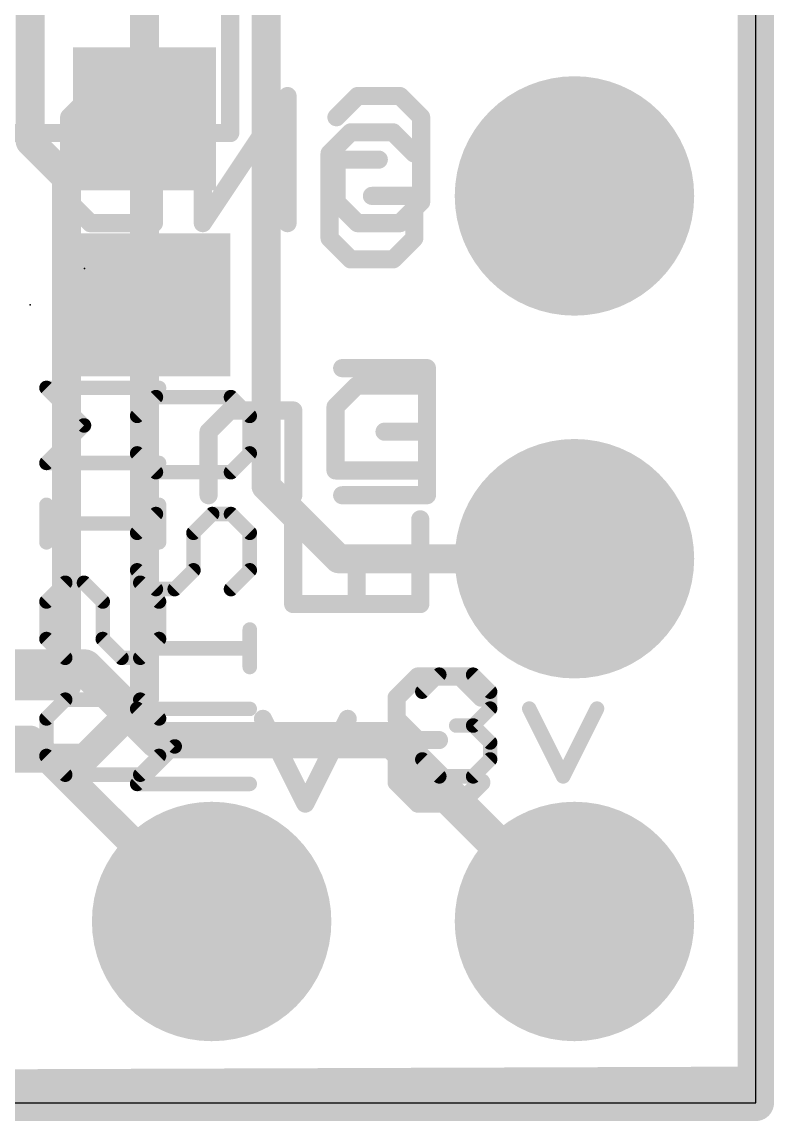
# Model space of a CAD drawing. Extents: x -0.1 to 35.7, y -0.1 to 17.9.
# Drawn here: x 30.42 to 35.69, y -0.13 to 7.57 of the extents above; entities that cross this region are included whole.
import ezdxf

# ---------------------------------------------------------------- set-up
doc = ezdxf.new("R2010")
doc.units = 0
for name, color, linetype in [('1', 12, 'CONTINUOUS'), ('16', 132, 'CONTINUOUS'), ('17', 110, 'CONTINUOUS'), ('20', 53, 'CONTINUOUS'), ('21', 40, 'CONTINUOUS'), ('22', 6, 'CONTINUOUS'), ('23', 40, 'CONTINUOUS'), ('24', 6, 'CONTINUOUS')]:
    doc.layers.add(name, color=color, linetype=linetype)

# ---------------------------------------------------------------- blocks, each defined once
blk = doc.blocks.new('RECT')
blk.add_solid([(-0.5, -0.5), (0.5, -0.5), (-0.5, 0.5), (0.5, 0.5)])
blk = doc.blocks.new('ROUNDP')
at = {"const_width": 0.5}
blk.add_lwpolyline([(0, -0.25, 1), (0, 0.25, 1), (0, -0.25)], format="xyb", dxfattribs=at)

msp = doc.modelspace()

# ---------------------------------------------------------------- linework, layer by layer
at = {"layer": '1'}
for points, const_width in [([(35.56, 0), (35.56, 17.78)], 0.254), ([(31.28, 6.89), (31.28, 8.001)], 0.2032), ([(31.28, 6.642), (31.28, 6.89)], 0.2032), ([(30.099, 3.048), (30.861, 3.048)], 0.254), ([(30.861, 3.048), (31.369, 2.54)], 0.254), ([(28.575, 2.54), (30.48, 2.54)], 0.2032), ([(30.48, 2.54), (31.75, 1.27)], 0.2032), ([(31.369, 2.54), (33.02, 2.54)], 0.254), ([(33.02, 2.54), (34.29, 1.27)], 0.254), ([(0, 0), (35.56, 0)], 0.254)]:
    msp.add_lwpolyline(points, dxfattribs=dict(at, const_width=const_width))
for points, const_width in [([(31.3308, 6.89, 1), (31.2292, 6.89)], 0.1016), ([(31.2292, 6.89, 1), (31.3308, 6.89)], 0.1016), ([(31.2292, 6.642, 1), (31.3308, 6.642)], 0.1016), ([(30.9059, 3.0929, 1), (30.8161, 3.0031)], 0.127), ([(30.861, 2.9845, 1), (30.861, 3.1115)], 0.127), ([(30.5159, 2.5759, 1), (30.4441, 2.5041)], 0.1016), ([(30.48, 2.4892, 1), (30.48, 2.5908)], 0.1016), ([(31.369, 2.6035, 1), (31.369, 2.4765)], 0.127), ([(31.3241, 2.4951, 1), (31.4139, 2.5849)], 0.127), ([(33.0649, 2.5849, 1), (32.9751, 2.4951)], 0.127), ([(33.02, 2.4765, 1), (33.02, 2.6035)], 0.127), ([(31.7141, 1.2341, 1), (31.7859, 1.3059)], 0.1016), ([(34.2451, 1.2251, 1), (34.3349, 1.3149)], 0.127), ([(35.56, -0.0635, 1), (35.56, 0.0635)], 0.127), ([(35.4965, 0, 1), (35.6235, 0)], 0.127)]:
    msp.add_lwpolyline(points, format="xyb", dxfattribs=dict(at, const_width=const_width))
at = {"layer": '16'}
for points, const_width in [([(35.56, 0.127), (35.56, 17.78)], 0.254), ([(32.131, 8.382), (32.131, 4.318)], 0.2032), ([(30.48, 6.731), (30.48, 8.255)], 0.2032), ([(31.28, 2.832), (31.28, 8.001)], 0.2032), ([(30.734, 6.477), (30.48, 6.731)], 0.2032), ([(30.734, 2.921), (30.734, 6.477)], 0.2032), ([(32.131, 4.318), (32.639, 3.81)], 0.2032), ([(32.639, 3.81), (34.29, 3.81)], 0.2032), ([(23.368, 2.921), (30.734, 2.921)], 0.2032), ([(30.861, 2.413), (31.28, 2.832)], 0.2032), ([(23.622, 2.413), (30.861, 2.413)], 0.2032), ([(0, 0), (35.56, 0.127)], 0.254)]:
    msp.add_lwpolyline(points, dxfattribs=dict(at, const_width=const_width))
for points, const_width in [([(30.5159, 6.7669, 1), (30.4441, 6.6951)], 0.1016), ([(30.4292, 6.731, 1), (30.5308, 6.731)], 0.1016), ([(30.7848, 6.477, 1), (30.6832, 6.477)], 0.1016), ([(30.6981, 6.4411, 1), (30.7699, 6.5129)], 0.1016), ([(32.1669, 4.3539, 1), (32.0951, 4.2821)], 0.1016), ([(32.0802, 4.318, 1), (32.1818, 4.318)], 0.1016), ([(32.639, 3.8608, 1), (32.639, 3.7592)], 0.1016), ([(32.6031, 3.7741, 1), (32.6749, 3.8459)], 0.1016), ([(34.29, 3.7592, 1), (34.29, 3.8608)], 0.1016), ([(30.734, 2.8702, 1), (30.734, 2.9718)], 0.1016), ([(30.6832, 2.921, 1), (30.7848, 2.921)], 0.1016), ([(31.3159, 2.7961, 1), (31.2441, 2.8679)], 0.1016), ([(31.2292, 2.832, 1), (31.3308, 2.832)], 0.1016), ([(30.8251, 2.4489, 1), (30.8969, 2.3771)], 0.1016), ([(30.861, 2.3622, 1), (30.861, 2.4638)], 0.1016), ([(35.5602, 0.0635, 1), (35.5598, 0.1905)], 0.127), ([(35.4965, 0.127, 1), (35.6235, 0.127)], 0.127)]:
    msp.add_lwpolyline(points, format="xyb", dxfattribs=dict(at, const_width=const_width))
at = {"layer": '20'}
for p, q in [((35.56, 0), (35.56, 17.78)), ((0, 0), (35.56, 0))]:
    msp.add_line(p, q, dxfattribs=at)
at = {"layer": '21'}
for points, const_width in [([(31.88, 10.99), (31.88, 6.79)], 0.127), ([(31.88, 6.79), (29.08, 6.79)], 0.127), ([(32.7238, 6.7953), (32.5755, 6.647)], 0.127), ([(33.0204, 6.7953), (32.7238, 6.7953)], 0.127), ([(33.1687, 6.647), (33.0204, 6.7953)], 0.127), ([(32.5755, 6.647), (32.5755, 6.0538)], 0.127), ([(33.1687, 6.3504), (32.8721, 6.3504)], 0.127), ([(33.1687, 6.0538), (33.1687, 6.3504)], 0.127), ([(32.5755, 6.0538), (32.7238, 5.9055)], 0.127), ([(33.0204, 5.9055), (33.1687, 6.0538)], 0.127), ([(32.7238, 5.9055), (33.0204, 5.9055)], 0.127), ([(32.6173, 4.8729), (32.7656, 5.0212)], 0.127), ([(32.7656, 5.0212), (33.2105, 5.0212)], 0.127), ([(31.36, 4.9413), (31.2286, 4.81)], 0.1016), ([(31.8854, 4.9413), (31.36, 4.9413)], 0.1016), ([(32.0167, 4.81), (31.8854, 4.9413)], 0.1016), ([(32.6173, 4.428), (32.6173, 4.8729)], 0.127), ([(31.2286, 4.81), (31.2286, 4.5473)], 0.1016), ([(32.0167, 4.5473), (32.0167, 4.81)], 0.1016), ([(31.2286, 4.5473), (31.36, 4.4159)], 0.1016), ([(31.8854, 4.4159), (32.0167, 4.5473)], 0.1016), ([(31.36, 4.4159), (31.8854, 4.4159)], 0.1016), ([(33.2105, 4.428), (32.6173, 4.428)], 0.127), ([(31.36, 4.1227), (31.2286, 3.9914)], 0.1016), ([(31.6227, 3.9914), (31.754, 4.1227)], 0.1016), ([(31.754, 4.1227), (31.8854, 4.1227)], 0.1016), ([(31.8854, 4.1227), (32.0167, 3.9914)], 0.1016), ([(32.3207, 4.0857), (32.3207, 3.4925)], 0.127), ([(33.2105, 3.4925), (33.2105, 4.0857)], 0.127), ([(31.2286, 3.9914), (31.2286, 3.7287)], 0.1016), ([(31.6227, 3.7287), (31.6227, 3.9914)], 0.1016), ([(32.0167, 3.9914), (32.0167, 3.7287)], 0.1016), ([(32.7656, 3.4925), (32.7656, 3.7891)], 0.127), ([(31.2286, 3.7287), (31.36, 3.5974)], 0.1016), ([(31.4913, 3.5974), (31.6227, 3.7287)], 0.1016), ([(32.0167, 3.7287), (31.8854, 3.5974)], 0.1016), ([(31.36, 3.5974), (31.4913, 3.5974)], 0.1016), ([(32.3207, 3.4925), (33.2105, 3.4925)], 0.127), ([(31.2286, 3.0516), (31.2286, 3.3143)], 0.1016), ([(32.0167, 3.0516), (32.0167, 3.3143)], 0.1016), ([(32.0167, 3.183), (31.2286, 3.183)], 0.1016), ([(33.225, 2.8792), (33.3436, 2.9978)], 0.1016), ([(33.3436, 2.9978), (33.5809, 2.9978)], 0.1016), ([(33.5809, 2.9978), (33.6995, 2.8792)], 0.1016), ([(33.6995, 2.8792), (33.6995, 2.7605)], 0.1016), ([(31.4913, 2.4958), (31.2286, 2.7585)], 0.1016), ([(31.2286, 2.7585), (32.0167, 2.7585)], 0.1016), ([(33.6995, 2.7605), (33.5809, 2.6419)], 0.1016), ([(33.9734, 2.7605), (34.2107, 2.286)], 0.1016), ([(34.2107, 2.286), (34.4479, 2.7605)], 0.1016), ([(33.5809, 2.6419), (33.4622, 2.6419)], 0.1016), ([(33.5809, 2.6419), (33.6995, 2.5233)], 0.1016), ([(31.2286, 2.2331), (31.4913, 2.4958)], 0.1016), ([(33.6995, 2.5233), (33.6995, 2.4046)], 0.1016), ([(33.3436, 2.286), (33.225, 2.4046)], 0.1016), ([(33.6995, 2.4046), (33.5809, 2.286)], 0.1016), ([(33.5809, 2.286), (33.3436, 2.286)], 0.1016), ([(32.0167, 2.2331), (31.2286, 2.2331)], 0.1016)]:
    msp.add_lwpolyline(points, dxfattribs=dict(at, const_width=const_width))
for points, const_width in [([(31.88, 6.7583, 1), (31.88, 6.8217)], 0.0635), ([(32.7238, 6.827, 1), (32.7238, 6.7635)], 0.0635), ([(32.7462, 6.7728, 1), (32.7013, 6.8177)], 0.0635), ([(33.0428, 6.8177, 1), (32.9979, 6.7728)], 0.0635), ([(33.0204, 6.7635, 1), (33.0204, 6.827)], 0.0635), ([(31.8483, 6.79, 1), (31.9118, 6.79)], 0.0635), ([(32.6073, 6.647, 1), (32.5437, 6.647)], 0.0635), ([(32.553, 6.6694, 1), (32.598, 6.6245)], 0.0635), ([(33.1462, 6.6245, 1), (33.1911, 6.6694)], 0.0635), ([(32.8721, 6.3821, 1), (32.8721, 6.3186)], 0.0635), ([(33.2004, 6.3504, 1), (33.1369, 6.3504)], 0.0635), ([(33.1687, 6.3186, 1), (33.1687, 6.3821)], 0.0635), ([(32.5437, 6.0538, 1), (32.6073, 6.0538)], 0.0635), ([(32.598, 6.0762, 1), (32.553, 6.0313)], 0.0635), ([(33.1369, 6.0538, 1), (33.2004, 6.0538)], 0.0635), ([(33.1911, 6.0313, 1), (33.1462, 6.0762)], 0.0635), ([(32.7238, 5.9372, 1), (32.7238, 5.8738)], 0.0635), ([(32.7013, 5.883, 1), (32.7462, 5.928)], 0.0635), ([(32.9979, 5.928, 1), (33.0428, 5.883)], 0.0635), ([(33.0204, 5.8738, 1), (33.0204, 5.9372)], 0.0635), ([(32.7656, 5.0529, 1), (32.7656, 4.9894)], 0.0635), ([(32.7881, 4.9987, 1), (32.7432, 5.0436)], 0.0635), ([(33.2105, 4.9894, 1), (33.2105, 5.0529)], 0.0635), ([(31.36, 4.9667, 1), (31.36, 4.9159)], 0.0508), ([(31.3779, 4.9234, 1), (31.342, 4.9593)], 0.0508), ([(31.9033, 4.9593, 1), (31.8674, 4.9234)], 0.0508), ([(31.8854, 4.9159, 1), (31.8854, 4.9667)], 0.0508), ([(32.6491, 4.8729, 1), (32.5856, 4.8729)], 0.0635), ([(32.5949, 4.8953, 1), (32.6398, 4.8504)], 0.0635), ([(31.254, 4.81, 1), (31.2032, 4.81)], 0.0508), ([(31.2107, 4.8279, 1), (31.2466, 4.792)], 0.0508), ([(32.0421, 4.81, 1), (31.9913, 4.81)], 0.0508), ([(31.9987, 4.792, 1), (32.0347, 4.8279)], 0.0508), ([(31.2466, 4.5653, 1), (31.2107, 4.5293)], 0.0508), ([(31.2032, 4.5473, 1), (31.254, 4.5473)], 0.0508), ([(31.9913, 4.5473, 1), (32.0421, 4.5473)], 0.0508), ([(32.0347, 4.5293, 1), (31.9987, 4.5653)], 0.0508), ([(31.36, 4.4413, 1), (31.36, 4.3905)], 0.0508), ([(31.8854, 4.3905, 1), (31.8854, 4.4413)], 0.0508), ([(32.6173, 4.4598, 1), (32.6173, 4.3963)], 0.0635), ([(33.2105, 4.3963, 1), (33.2105, 4.4598)], 0.0635), ([(31.342, 4.398, 1), (31.3779, 4.4339)], 0.0508), ([(31.8674, 4.4339, 1), (31.9033, 4.398)], 0.0508), ([(32.5856, 4.428, 1), (32.6491, 4.428)], 0.0635), ([(31.3779, 4.1048, 1), (31.342, 4.1407)], 0.0508), ([(31.754, 4.1482, 1), (31.754, 4.0973)], 0.0508), ([(31.772, 4.1048, 1), (31.736, 4.1407)], 0.0508), ([(31.9033, 4.1407, 1), (31.8674, 4.1048)], 0.0508), ([(31.8854, 4.0973, 1), (31.8854, 4.1482)], 0.0508), ([(32.3525, 4.0857, 1), (32.289, 4.0857)], 0.0635), ([(33.2423, 4.0857, 1), (33.1788, 4.0857)], 0.0635), ([(31.254, 3.9914, 1), (31.2032, 3.9914)], 0.0508), ([(31.2107, 4.0094, 1), (31.2466, 3.9734)], 0.0508), ([(31.6047, 4.0094, 1), (31.6406, 3.9734)], 0.0508), ([(31.6481, 3.9914, 1), (31.5973, 3.9914)], 0.0508), ([(32.0421, 3.9914, 1), (31.9913, 3.9914)], 0.0508), ([(31.9987, 3.9734, 1), (32.0347, 4.0094)], 0.0508), ([(32.7974, 3.7891, 1), (32.7339, 3.7891)], 0.0635), ([(31.2466, 3.7467, 1), (31.2107, 3.7108)], 0.0508), ([(31.6406, 3.7108, 1), (31.6047, 3.7467)], 0.0508), ([(32.0347, 3.7108, 1), (31.9987, 3.7467)], 0.0508), ([(31.2032, 3.7287, 1), (31.254, 3.7287)], 0.0508), ([(31.5973, 3.7287, 1), (31.6481, 3.7287)], 0.0508), ([(31.9913, 3.7287, 1), (32.0421, 3.7287)], 0.0508), ([(31.36, 3.6228, 1), (31.36, 3.572)], 0.0508), ([(31.342, 3.5794, 1), (31.3779, 3.6153)], 0.0508), ([(31.4734, 3.6153, 1), (31.5093, 3.5794)], 0.0508), ([(31.4913, 3.572, 1), (31.4913, 3.6228)], 0.0508), ([(31.8674, 3.6153, 1), (31.9033, 3.5794)], 0.0508), ([(32.3207, 3.5243, 1), (32.3207, 3.4607)], 0.0635), ([(33.2105, 3.4607, 1), (33.2105, 3.5243)], 0.0635), ([(32.289, 3.4925, 1), (32.3525, 3.4925)], 0.0635), ([(32.7339, 3.4925, 1), (32.7974, 3.4925)], 0.0635), ([(33.1788, 3.4925, 1), (33.2423, 3.4925)], 0.0635), ([(31.254, 3.3143, 1), (31.2032, 3.3143)], 0.0508), ([(32.0421, 3.3143, 1), (31.9913, 3.3143)], 0.0508), ([(31.2286, 3.2084, 1), (31.2286, 3.1576)], 0.0508), ([(32.0167, 3.1576, 1), (32.0167, 3.2084)], 0.0508), ([(31.2032, 3.0516, 1), (31.254, 3.0516)], 0.0508), ([(31.9913, 3.0516, 1), (32.0421, 3.0516)], 0.0508), ([(33.3436, 3.0232, 1), (33.3436, 2.9724)], 0.0508), ([(33.3616, 2.9798, 1), (33.3256, 3.0158)], 0.0508), ([(33.5988, 3.0158, 1), (33.5629, 2.9798)], 0.0508), ([(33.5809, 2.9724, 1), (33.5809, 3.0232)], 0.0508), ([(33.7249, 2.8792, 1), (33.6741, 2.8792)], 0.0508), ([(33.207, 2.8971, 1), (33.2429, 2.8612)], 0.0508), ([(33.6815, 2.8612, 1), (33.7175, 2.8971)], 0.0508), ([(31.2286, 2.7839, 1), (31.2286, 2.7331)], 0.0508), ([(31.2466, 2.7764, 1), (31.2107, 2.7405)], 0.0508), ([(32.0167, 2.7331, 1), (32.0167, 2.7839)], 0.0508), ([(33.6741, 2.7605, 1), (33.7249, 2.7605)], 0.0508), ([(33.7175, 2.7426, 1), (33.6815, 2.7785)], 0.0508), ([(33.9961, 2.7719, 1), (33.9507, 2.7492)], 0.0508), ([(34.4706, 2.7492, 1), (34.4252, 2.7719)], 0.0508), ([(33.4622, 2.6673, 1), (33.4622, 2.6165)], 0.0508), ([(33.5988, 2.6599, 1), (33.5629, 2.6239)], 0.0508), ([(33.5629, 2.6599, 1), (33.5988, 2.6239)], 0.0508), ([(33.5809, 2.6165, 1), (33.5809, 2.6673)], 0.0508), ([(31.5093, 2.4778, 1), (31.4734, 2.5137)], 0.0508), ([(33.7249, 2.5233, 1), (33.6741, 2.5233)], 0.0508), ([(33.6815, 2.5053, 1), (33.7175, 2.5412)], 0.0508), ([(31.4734, 2.4778, 1), (31.5093, 2.5137)], 0.0508), ([(33.2429, 2.4226, 1), (33.207, 2.3867)], 0.0508), ([(33.6741, 2.4046, 1), (33.7249, 2.4046)], 0.0508), ([(33.7175, 2.3867, 1), (33.6815, 2.4226)], 0.0508), ([(33.3436, 2.3114, 1), (33.3436, 2.2606)], 0.0508), ([(33.3256, 2.268, 1), (33.3616, 2.304)], 0.0508), ([(33.5629, 2.304, 1), (33.5988, 2.268)], 0.0508), ([(33.5809, 2.2606, 1), (33.5809, 2.3114)], 0.0508), ([(34.1879, 2.2974, 1), (34.2334, 2.2746)], 0.0508), ([(34.1879, 2.2746, 1), (34.2334, 2.2974)], 0.0508), ([(31.2286, 2.2585, 1), (31.2286, 2.2077)], 0.0508), ([(31.2107, 2.251, 1), (31.2466, 2.2151)], 0.0508), ([(32.0167, 2.2077, 1), (32.0167, 2.2585)], 0.0508)]:
    msp.add_lwpolyline(points, format="xyb", dxfattribs=dict(at, const_width=const_width))
at = {"layer": '22'}
for points, const_width in [([(30.7526, 6.901), (30.9009, 7.0493)], 0.127), ([(30.9009, 7.0493), (31.3457, 7.0493)], 0.127), ([(31.3457, 7.0493), (31.3457, 6.1595)], 0.127), ([(32.2813, 7.0493), (31.6881, 6.1595)], 0.127), ([(31.6881, 6.1595), (31.6881, 7.0493)], 0.127), ([(32.2813, 6.1595), (32.2813, 7.0493)], 0.127), ([(32.6236, 6.901), (32.7719, 7.0493)], 0.127), ([(32.7719, 7.0493), (33.0685, 7.0493)], 0.127), ([(33.0685, 7.0493), (33.2168, 6.901)], 0.127), ([(30.7526, 6.3078), (30.7526, 6.901)], 0.127), ([(33.2168, 6.901), (33.2168, 6.3078)], 0.127), ([(32.6236, 6.3078), (32.6236, 6.6044)], 0.127), ([(32.6236, 6.6044), (32.9202, 6.6044)], 0.127), ([(30.9009, 6.1595), (30.7526, 6.3078)], 0.127), ([(32.7719, 6.1595), (32.6236, 6.3078)], 0.127), ([(33.2168, 6.3078), (33.0685, 6.1595)], 0.127), ([(31.3457, 6.1595), (30.9009, 6.1595)], 0.127), ([(33.0685, 6.1595), (32.7719, 6.1595)], 0.127), ([(32.6638, 5.1443), (33.257, 5.1443)], 0.127), ([(33.257, 5.1443), (33.257, 4.2545)], 0.127), ([(31.3817, 5.0059), (30.5936, 5.0059)], 0.1016), ([(30.5936, 5.0059), (30.8563, 4.7432)], 0.1016), ([(31.8766, 4.8477), (31.7283, 4.6994)], 0.127), ([(32.3215, 4.8477), (31.8766, 4.8477)], 0.127), ([(32.3215, 4.2545), (32.3215, 4.8477)], 0.127), ([(30.8563, 4.7432), (30.5936, 4.4805)], 0.1016), ([(31.7283, 4.6994), (31.7283, 4.2545)], 0.127), ([(33.257, 4.6994), (32.9604, 4.6994)], 0.127), ([(30.5936, 4.4805), (31.3817, 4.4805)], 0.1016), ([(33.257, 4.2545), (32.6638, 4.2545)], 0.127), ([(30.5936, 4.1874), (30.5936, 3.9247)], 0.1016), ([(31.3817, 4.1874), (31.3817, 3.9247)], 0.1016), ([(31.3817, 4.056), (30.5936, 4.056)], 0.1016), ([(30.5936, 3.5103), (30.725, 3.6416)], 0.1016), ([(30.725, 3.6416), (30.8563, 3.6416)], 0.1016), ([(30.8563, 3.6416), (30.9877, 3.5103)], 0.1016), ([(31.3817, 3.5103), (31.2504, 3.6416)], 0.1016), ([(30.5936, 3.2476), (30.5936, 3.5103)], 0.1016), ([(30.9877, 3.5103), (30.9877, 3.2476)], 0.1016), ([(31.3817, 3.2476), (31.3817, 3.5103)], 0.1016), ([(30.725, 3.1162), (30.5936, 3.2476)], 0.1016), ([(30.9877, 3.2476), (31.119, 3.1162)], 0.1016), ([(31.2504, 3.1162), (31.3817, 3.2476)], 0.1016), ([(31.119, 3.1162), (31.2504, 3.1162)], 0.1016), ([(33.1931, 2.9853), (33.0448, 2.837)], 0.127), ([(33.4897, 2.9853), (33.1931, 2.9853)], 0.127), ([(33.638, 2.837), (33.4897, 2.9853)], 0.127), ([(30.5936, 2.6917), (30.725, 2.8231)], 0.1016), ([(30.725, 2.8231), (31.2504, 2.8231)], 0.1016), ([(31.2504, 2.8231), (31.3817, 2.6917)], 0.1016), ([(33.0448, 2.837), (33.0448, 2.6887)], 0.127), ([(30.5936, 2.429), (30.5936, 2.6917)], 0.1016), ([(31.3817, 2.6917), (31.3817, 2.429)], 0.1016), ([(32.4059, 2.0955), (32.1093, 2.6887)], 0.127), ([(32.7025, 2.6887), (32.4059, 2.0955)], 0.127), ([(33.0448, 2.6887), (33.1931, 2.5404)], 0.127), ([(33.1931, 2.5404), (33.0448, 2.3921)], 0.127), ([(33.1931, 2.5404), (33.3414, 2.5404)], 0.127), ([(30.725, 2.2977), (30.5936, 2.429)], 0.1016), ([(31.3817, 2.429), (31.2504, 2.2977)], 0.1016), ([(33.0448, 2.3921), (33.0448, 2.2438)], 0.127), ([(31.2504, 2.2977), (30.725, 2.2977)], 0.1016), ([(33.0448, 2.2438), (33.1931, 2.0955)], 0.127), ([(33.4897, 2.0955), (33.638, 2.2438)], 0.127), ([(33.1931, 2.0955), (33.4897, 2.0955)], 0.127)]:
    msp.add_lwpolyline(points, dxfattribs=dict(at, const_width=const_width))
for points, const_width in [([(30.9009, 7.081, 1), (30.9009, 7.0175)], 0.0635), ([(30.9233, 7.0268, 1), (30.8784, 7.0717)], 0.0635), ([(31.3775, 7.0493, 1), (31.314, 7.0493)], 0.0635), ([(31.3457, 7.0175, 1), (31.3457, 7.081)], 0.0635), ([(31.7198, 7.0493, 1), (31.6563, 7.0493)], 0.0635), ([(32.313, 7.0493, 1), (32.2495, 7.0493)], 0.0635), ([(32.3077, 7.0316, 1), (32.2548, 7.0669)], 0.0635), ([(32.7719, 7.081, 1), (32.7719, 7.0175)], 0.0635), ([(32.7944, 7.0268, 1), (32.7494, 7.0717)], 0.0635), ([(33.0909, 7.0717, 1), (33.046, 7.0268)], 0.0635), ([(33.0685, 7.0175, 1), (33.0685, 7.081)], 0.0635), ([(30.7843, 6.901, 1), (30.7208, 6.901)], 0.0635), ([(30.7301, 6.9234, 1), (30.775, 6.8785)], 0.0635), ([(32.6012, 6.9234, 1), (32.6461, 6.8785)], 0.0635), ([(33.2485, 6.901, 1), (33.185, 6.901)], 0.0635), ([(33.1943, 6.8785, 1), (33.2392, 6.9234)], 0.0635), ([(32.6554, 6.6044, 1), (32.5919, 6.6044)], 0.0635), ([(32.6236, 6.6361, 1), (32.6236, 6.5726)], 0.0635), ([(32.9202, 6.5726, 1), (32.9202, 6.6361)], 0.0635), ([(30.7208, 6.3078, 1), (30.7843, 6.3078)], 0.0635), ([(30.775, 6.3302, 1), (30.7301, 6.2853)], 0.0635), ([(32.5919, 6.3078, 1), (32.6554, 6.3078)], 0.0635), ([(32.6461, 6.3302, 1), (32.6012, 6.2853)], 0.0635), ([(33.185, 6.3078, 1), (33.2485, 6.3078)], 0.0635), ([(33.2392, 6.2853, 1), (33.1943, 6.3302)], 0.0635), ([(30.9009, 6.1913, 1), (30.9009, 6.1278)], 0.0635), ([(30.8784, 6.137, 1), (30.9233, 6.182)], 0.0635), ([(31.314, 6.1595, 1), (31.3775, 6.1595)], 0.0635), ([(31.3457, 6.1278, 1), (31.3457, 6.1913)], 0.0635), ([(31.6617, 6.1771, 1), (31.7145, 6.1419)], 0.0635), ([(31.6563, 6.1595, 1), (31.7198, 6.1595)], 0.0635), ([(32.2495, 6.1595, 1), (32.313, 6.1595)], 0.0635), ([(32.7719, 6.1913, 1), (32.7719, 6.1278)], 0.0635), ([(32.7494, 6.137, 1), (32.7944, 6.182)], 0.0635), ([(33.046, 6.182, 1), (33.0909, 6.137)], 0.0635), ([(33.0685, 6.1278, 1), (33.0685, 6.1913)], 0.0635), ([(32.6638, 5.176, 1), (32.6638, 5.1125)], 0.0635), ([(33.2888, 5.1443, 1), (33.2253, 5.1443)], 0.0635), ([(33.257, 5.1125, 1), (33.257, 5.176)], 0.0635), ([(30.5936, 5.0313, 1), (30.5936, 4.9805)], 0.0508), ([(30.6116, 5.0239, 1), (30.5757, 4.988)], 0.0508), ([(31.3817, 4.9805, 1), (31.3817, 5.0313)], 0.0508), ([(31.8766, 4.8794, 1), (31.8766, 4.8159)], 0.0635), ([(31.8991, 4.8252, 1), (31.8542, 4.8701)], 0.0635), ([(32.3533, 4.8477, 1), (32.2897, 4.8477)], 0.0635), ([(32.3215, 4.8159, 1), (32.3215, 4.8794)], 0.0635), ([(30.8743, 4.7253, 1), (30.8384, 4.7612)], 0.0508), ([(30.8384, 4.7253, 1), (30.8743, 4.7612)], 0.0508), ([(31.7601, 4.6994, 1), (31.6966, 4.6994)], 0.0635), ([(31.7059, 4.7218, 1), (31.7508, 4.6769)], 0.0635), ([(32.9604, 4.7311, 1), (32.9604, 4.6676)], 0.0635), ([(33.257, 4.6676, 1), (33.257, 4.7311)], 0.0635), ([(30.5936, 4.5059, 1), (30.5936, 4.4551)], 0.0508), ([(30.5757, 4.4985, 1), (30.6116, 4.4626)], 0.0508), ([(31.3817, 4.4551, 1), (31.3817, 4.5059)], 0.0508), ([(32.6638, 4.2862, 1), (32.6638, 4.2228)], 0.0635), ([(33.257, 4.2228, 1), (33.257, 4.2862)], 0.0635), ([(30.619, 4.1874, 1), (30.5682, 4.1874)], 0.0508), ([(31.4071, 4.1874, 1), (31.3563, 4.1874)], 0.0508), ([(31.6966, 4.2545, 1), (31.7601, 4.2545)], 0.0635), ([(32.2897, 4.2545, 1), (32.3533, 4.2545)], 0.0635), ([(33.2253, 4.2545, 1), (33.2888, 4.2545)], 0.0635), ([(30.5936, 4.0814, 1), (30.5936, 4.0306)], 0.0508), ([(31.3817, 4.0306, 1), (31.3817, 4.0814)], 0.0508), ([(30.5682, 3.9247, 1), (30.619, 3.9247)], 0.0508), ([(31.3563, 3.9247, 1), (31.4071, 3.9247)], 0.0508), ([(30.725, 3.667, 1), (30.725, 3.6162)], 0.0508), ([(30.7429, 3.6237, 1), (30.707, 3.6596)], 0.0508), ([(30.8743, 3.6596, 1), (30.8384, 3.6237)], 0.0508), ([(30.8563, 3.6162, 1), (30.8563, 3.667)], 0.0508), ([(31.2683, 3.6596, 1), (31.2324, 3.6237)], 0.0508), ([(30.619, 3.5103, 1), (30.5682, 3.5103)], 0.0508), ([(30.5757, 3.5282, 1), (30.6116, 3.4923)], 0.0508), ([(31.0131, 3.5103, 1), (30.9623, 3.5103)], 0.0508), ([(30.9697, 3.4923, 1), (31.0056, 3.5282)], 0.0508), ([(31.4071, 3.5103, 1), (31.3563, 3.5103)], 0.0508), ([(31.3637, 3.4923, 1), (31.3997, 3.5282)], 0.0508), ([(30.6116, 3.2656, 1), (30.5757, 3.2296)], 0.0508), ([(30.5682, 3.2476, 1), (30.619, 3.2476)], 0.0508), ([(31.0056, 3.2656, 1), (30.9697, 3.2296)], 0.0508), ([(30.9623, 3.2476, 1), (31.0131, 3.2476)], 0.0508), ([(31.3563, 3.2476, 1), (31.4071, 3.2476)], 0.0508), ([(31.3997, 3.2296, 1), (31.3637, 3.2656)], 0.0508), ([(30.707, 3.0983, 1), (30.7429, 3.1342)], 0.0508), ([(31.119, 3.1416, 1), (31.119, 3.0909)], 0.0508), ([(31.101, 3.0983, 1), (31.137, 3.1342)], 0.0508), ([(31.2324, 3.1342, 1), (31.2683, 3.0983)], 0.0508), ([(31.2504, 3.0909, 1), (31.2504, 3.1416)], 0.0508), ([(33.1931, 3.017, 1), (33.1931, 2.9535)], 0.0635), ([(33.2156, 2.9628, 1), (33.1707, 3.0077)], 0.0635), ([(33.5122, 3.0077, 1), (33.4673, 2.9628)], 0.0635), ([(33.4897, 2.9535, 1), (33.4897, 3.017)], 0.0635), ([(30.725, 2.8485, 1), (30.725, 2.7977)], 0.0508), ([(30.7429, 2.8051, 1), (30.707, 2.841)], 0.0508), ([(31.2683, 2.841, 1), (31.2324, 2.8051)], 0.0508), ([(31.2504, 2.7977, 1), (31.2504, 2.8485)], 0.0508), ([(33.0766, 2.837, 1), (33.0131, 2.837)], 0.0635), ([(33.0224, 2.8594, 1), (33.0673, 2.8145)], 0.0635), ([(33.6156, 2.8145, 1), (33.6605, 2.8594)], 0.0635), ([(30.619, 2.6917, 1), (30.5682, 2.6917)], 0.0508), ([(30.5757, 2.7097, 1), (30.6116, 2.6737)], 0.0508), ([(31.4071, 2.6917, 1), (31.3563, 2.6917)], 0.0508), ([(31.3637, 2.6737, 1), (31.3997, 2.7097)], 0.0508), ([(32.1377, 2.7029, 1), (32.0809, 2.6745)], 0.0635), ([(32.7309, 2.6745, 1), (32.6741, 2.7029)], 0.0635), ([(33.0131, 2.6887, 1), (33.0766, 2.6887)], 0.0635), ([(33.0673, 2.7111, 1), (33.0224, 2.6662)], 0.0635), ([(33.1931, 2.5721, 1), (33.1931, 2.5086)], 0.0635), ([(33.2156, 2.5179, 1), (33.1707, 2.5628)], 0.0635), ([(33.1707, 2.5179, 1), (33.2156, 2.5628)], 0.0635), ([(33.3414, 2.5086, 1), (33.3414, 2.5721)], 0.0635), ([(30.6116, 2.447, 1), (30.5757, 2.4111)], 0.0508), ([(31.3997, 2.4111, 1), (31.3637, 2.447)], 0.0508), ([(30.5682, 2.429, 1), (30.619, 2.429)], 0.0508), ([(31.3563, 2.429, 1), (31.4071, 2.429)], 0.0508), ([(33.0766, 2.3921, 1), (33.0131, 2.3921)], 0.0635), ([(33.0224, 2.4145, 1), (33.0673, 2.3696)], 0.0635), ([(30.725, 2.3231, 1), (30.725, 2.2723)], 0.0508), ([(30.707, 2.2797, 1), (30.7429, 2.3156)], 0.0508), ([(31.2324, 2.3156, 1), (31.2683, 2.2797)], 0.0508), ([(31.2504, 2.2723, 1), (31.2504, 2.3231)], 0.0508), ([(33.0131, 2.2438, 1), (33.0766, 2.2438)], 0.0635), ([(33.0673, 2.2662, 1), (33.0224, 2.2213)], 0.0635), ([(33.6605, 2.2213, 1), (33.6156, 2.2662)], 0.0635), ([(33.1931, 2.1273, 1), (33.1931, 2.0637)], 0.0635), ([(33.4897, 2.0637, 1), (33.4897, 2.1273)], 0.0635), ([(32.3775, 2.1097, 1), (32.4343, 2.0813)], 0.0635), ([(32.3775, 2.0813, 1), (32.4343, 2.1097)], 0.0635), ([(33.1707, 2.073, 1), (33.2156, 2.118)], 0.0635), ([(33.4673, 2.118, 1), (33.5122, 2.073)], 0.0635)]:
    msp.add_lwpolyline(points, format="xyb", dxfattribs=dict(at, const_width=const_width))
at = {"layer": '23'}
msp.add_point((30.48, 5.588), dxfattribs=at)
at = {"layer": '24'}
msp.add_point((30.861, 5.842), dxfattribs=at)

# ---------------------------------------------------------------- block references
at = {"layer": '1', "rotation": 270}
msp.add_blockref('RECT', (31.28, 6.89), dxfattribs=at)
at = {"layer": '1', "xscale": 1.1}
msp.add_blockref('RECT', (31.33, 5.588), dxfattribs=at)
at = {"layer": '17', "xscale": 1.6764, "yscale": 1.6764}
for p in [(34.29, 6.35), (34.29, 6.35), (34.29, 3.81), (34.29, 3.81)]:
    msp.add_blockref('ROUNDP', p, dxfattribs=at)
at = {"layer": '17', "xscale": 1.6764, "yscale": 1.6764, "rotation": 270}
for p in [(31.75, 1.27), (31.75, 1.27), (34.29, 1.27), (34.29, 1.27)]:
    msp.add_blockref('ROUNDP', p, dxfattribs=at)

doc.saveas('drawing.dxf')
